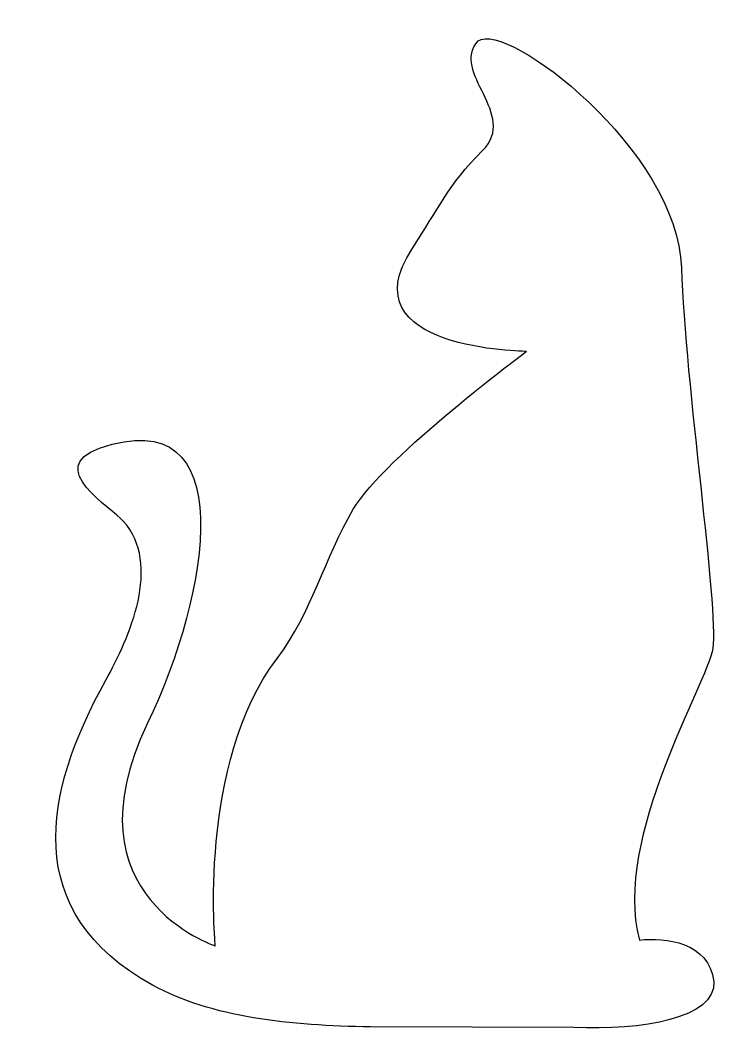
# Model space of a CAD drawing. Header units: centimetres. Extents: x -2.31 to 2.11, y -3.15 to 3.25.
import ezdxf

# ---------------------------------------------------------------- set-up
doc = ezdxf.new("R2010")
doc.units = ezdxf.units.CM
doc.header["$MEASUREMENT"] = 0
doc.layers.add('Layer 1', color=7, linetype='Continuous')

msp = doc.modelspace()

# ---------------------------------------------------------------- linework, layer by layer
at = {"layer": 'Layer 1'}
msp.add_open_spline([(2.08261, -2.83726), (2.05232, -2.58503), (1.77358, -2.55643), (1.61152, -2.57379), (1.61152, -2.57379), (1.43899, -1.92413), (2.04081, -0.95584), (2.07621, -0.72647), (2.07621, -0.72647), (2.11426, -0.48009), (1.90005, 0.95363), (1.87743, 1.6796), (1.87743, 1.6796), (1.85417, 2.42485), (0.77179, 3.24758), (0.59108, 3.11642), (0.59108, 3.11642), (0.41201, 2.91841), (0.849, 2.65115), (0.61897, 2.42202), (0.61897, 2.42202), (0.39677, 2.20064), (0.33883, 2.05187), (0.17383, 1.80131), (0.17383, 1.80131), (-0.24887, 1.15956), (0.89662, 1.15155), (0.89662, 1.15155), (0.89662, 1.15155), (0.89662, 1.15155), (0.00016, 0.48713), (-0.19931, 0.15227), (-0.19931, 0.15227), (-0.38301, -0.15613), (-0.46003, -0.50115), (-0.6817, -0.79198), (-0.6817, -0.79198), (-1.1869, -1.45479), (-1.07305, -2.61043), (-1.07305, -2.61043), (-1.07305, -2.61043), (-1.07305, -2.61043), (-2.03005, -2.29719), (-1.50337, -1.20462), (-1.50337, -1.20462), (-1.10244, -0.37296), (-0.90495, 0.85434), (-1.80695, 0.53869), (-1.80695, 0.53869), (-2.15591, 0.41656), (-1.72892, 0.15967), (-1.65524, 0.07739), (-1.65524, 0.07739), (-1.4087, -0.19778), (-1.61711, -0.66069), (-1.76568, -0.92834), (-1.76568, -0.92834), (-2.16353, -1.64512), (-2.30797, -2.39612), (-1.47056, -2.85922), (-1.47056, -2.85922), (-1.09848, -3.06496), (-0.59598, -3.11587), (-0.09023, -3.12333), (-0.09023, -3.12333), (-0.09023, -3.12333), (1.1967, -3.12703), (1.1967, -3.12703), (1.1967, -3.12703), (1.62068, -3.14812), (2.10024, -3.06885), (2.08261, -2.83726)], degree=3, knots=[0, 0, 0, 0, 0.0526316, 0.0526316, 0.0526316, 0.0526316, 0.1052632, 0.1052632, 0.1052632, 0.1052632, 0.1578947, 0.1578947, 0.1578947, 0.1578947, 0.2105263, 0.2105263, 0.2105263, 0.2105263, 0.2631579, 0.2631579, 0.2631579, 0.2631579, 0.3157895, 0.3157895, 0.3157895, 0.3157895, 0.3684211, 0.3684211, 0.3684211, 0.3684211, 0.4210526, 0.4210526, 0.4210526, 0.4210526, 0.4736842, 0.4736842, 0.4736842, 0.4736842, 0.5263158, 0.5263158, 0.5263158, 0.5263158, 0.5789474, 0.5789474, 0.5789474, 0.5789474, 0.6315789, 0.6315789, 0.6315789, 0.6315789, 0.6842105, 0.6842105, 0.6842105, 0.6842105, 0.7368421, 0.7368421, 0.7368421, 0.7368421, 0.7894737, 0.7894737, 0.7894737, 0.7894737, 0.8421053, 0.8421053, 0.8421053, 0.8421053, 0.8947368, 0.8947368, 0.8947368, 0.8947368, 1, 1, 1, 1], dxfattribs=at)

doc.saveas('drawing.dxf')
